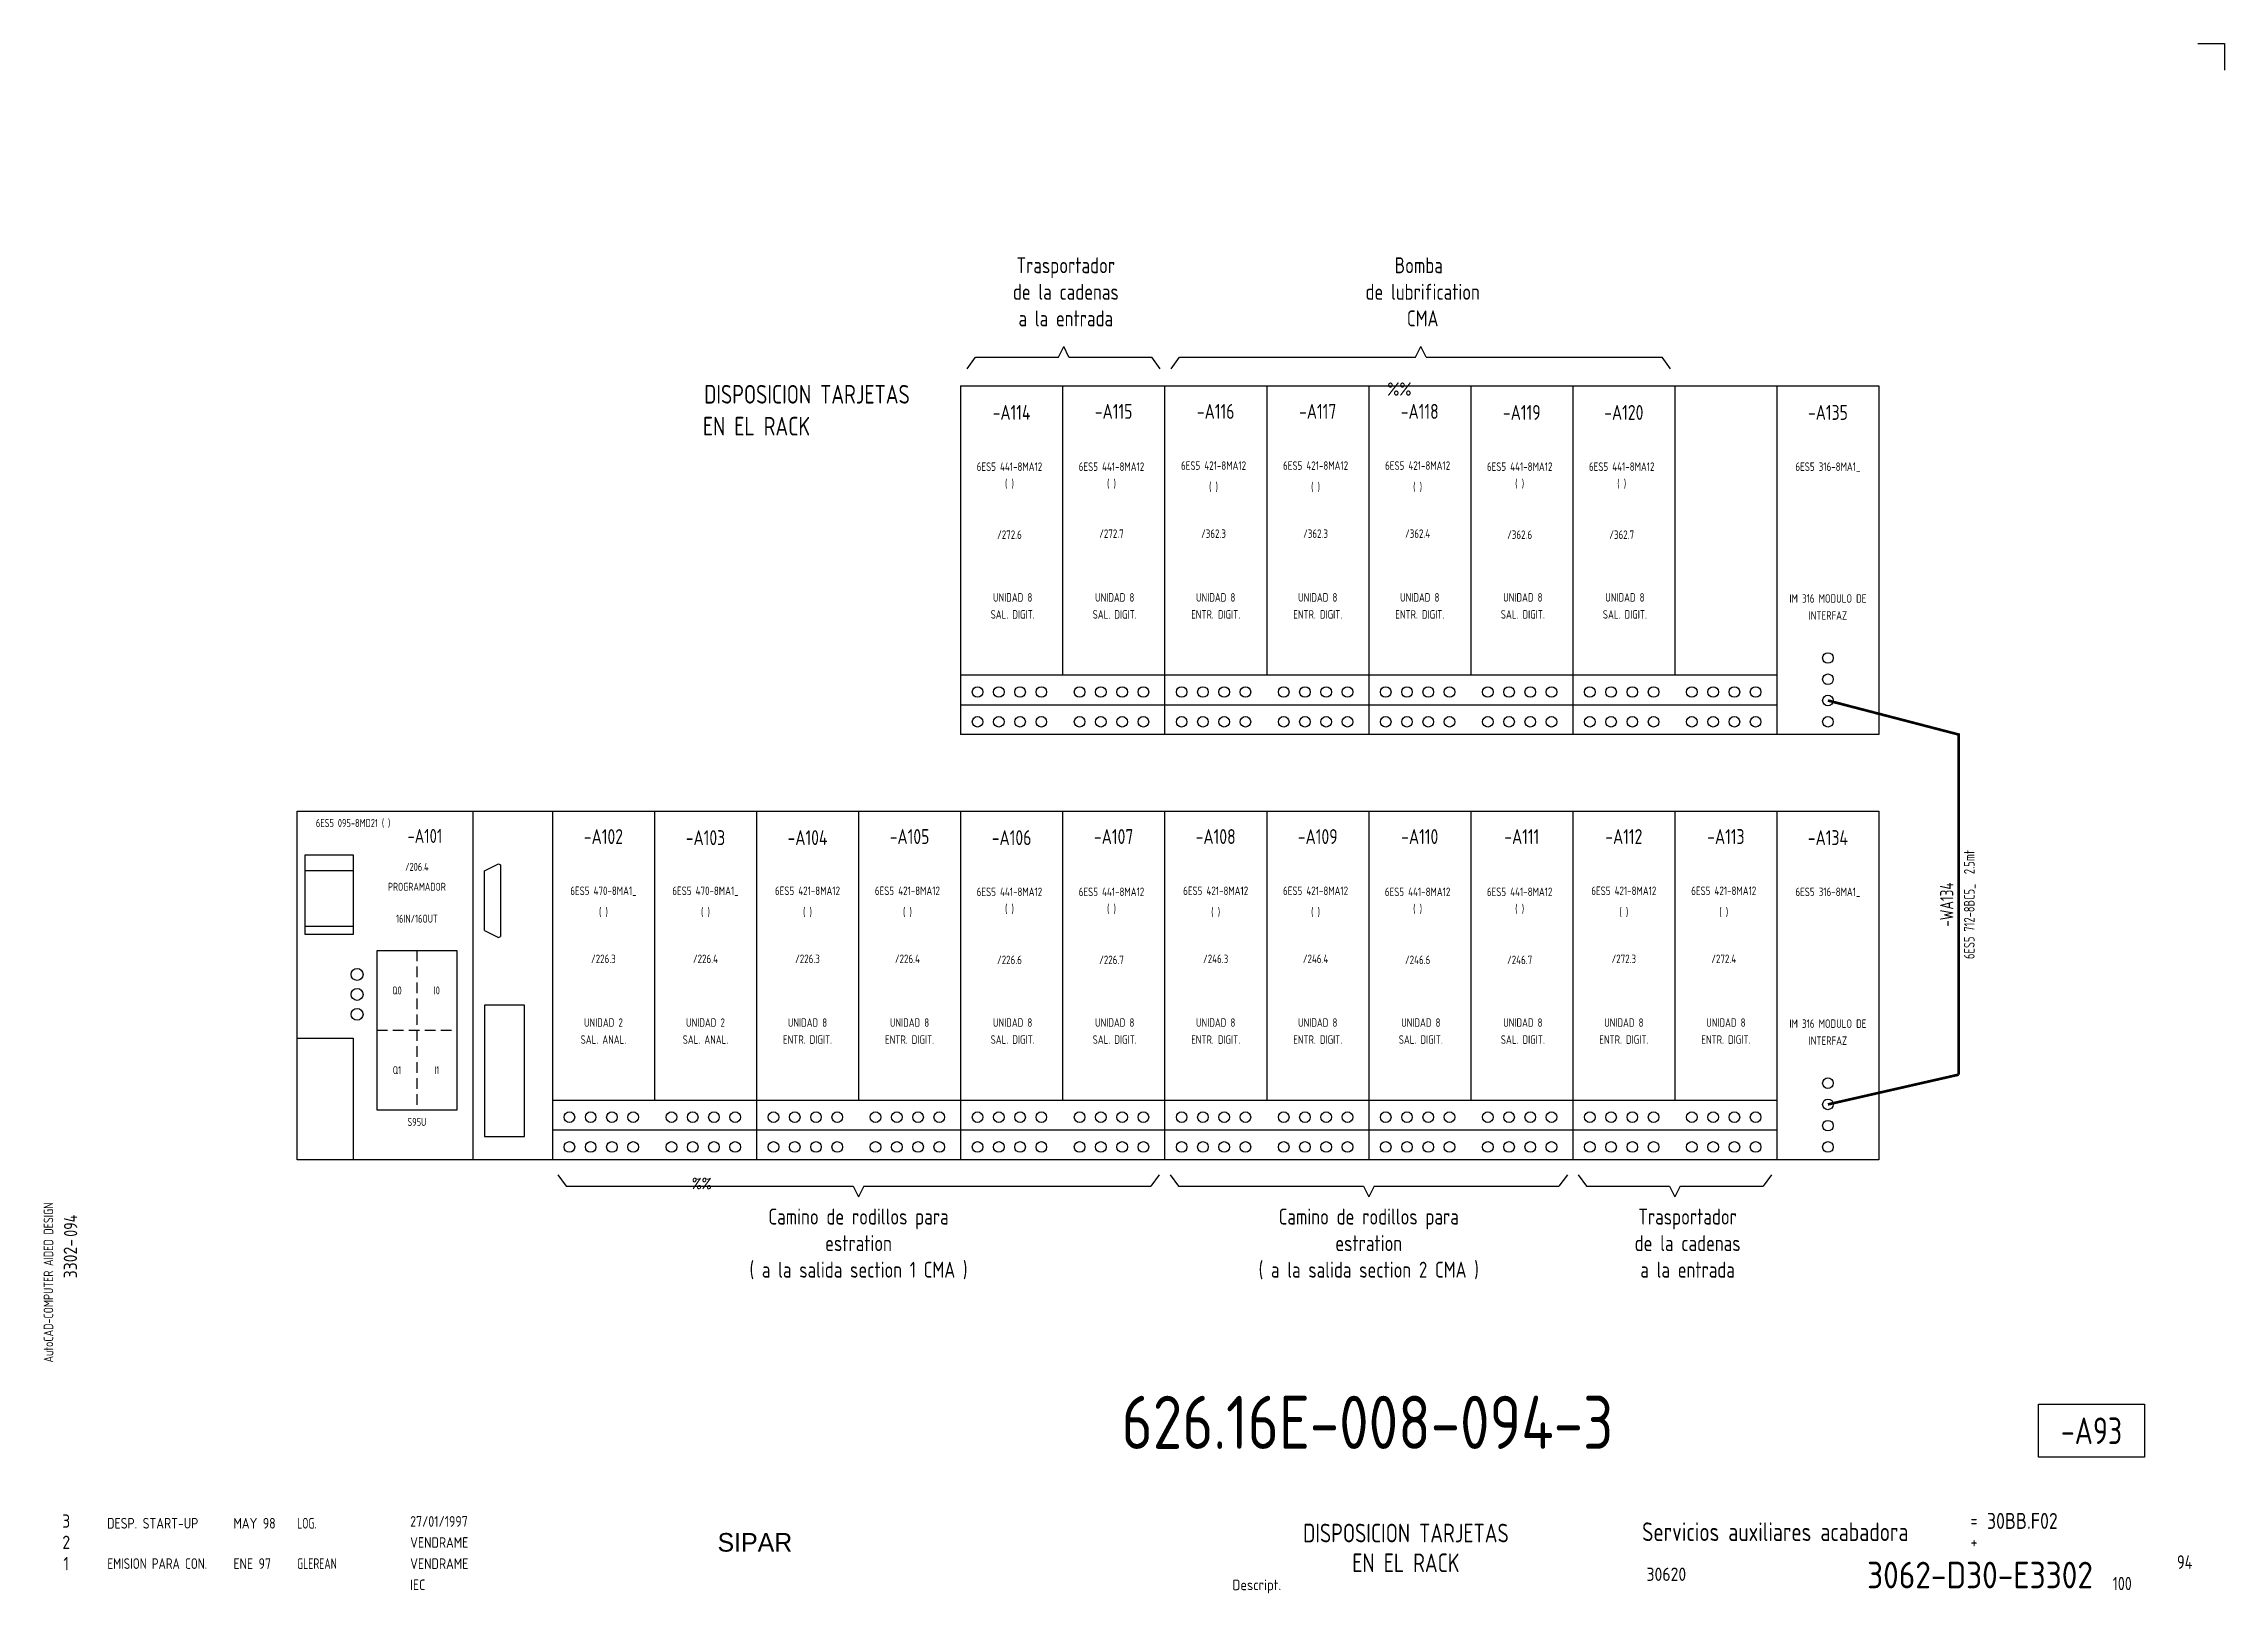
# Model space of a CAD drawing. Extents: x 10 to 420, y 5 to 297.
import ezdxf
from ezdxf.enums import TextEntityAlignment as Align

# ---------------------------------------------------------------- set-up
doc = ezdxf.new("R2010")
doc.units = 0
doc.header["$LTSCALE"] = 8
doc.header["$MEASUREMENT"] = 0
doc.linetypes.add('HIDDEN', pattern=[0.375, 0.25, -0.125])
doc.layers.get('0').update_dxf_attribs({"linetype": 'CONTINUOUS'})
doc.layers.add('CART', color=7, linetype='CONTINUOUS')
doc.styles.add('DIN', font='DIN', dxfattribs={"width": 0.85})
doc.styles.add('SIMPLEX', font='SIMPLEX', dxfattribs={"width": 0.9})
doc.styles.add('UNIV', font='UNIV')

# ---------------------------------------------------------------- blocks, each defined once
blk = doc.blocks.new('WB-FG100')
at = {"layer": 'CART', "color": 1}
for p, q in [((415, 297), (420, 297)), ((420, 297), (420, 292))]:
    blk.add_line(p, q, dxfattribs=at)
at = {"layer": 'CART', "color": 1, "style": 'DIN', "width": 0.8}
blk.add_text('AutoCAD-COMPUTER AIDED DESIGN', height=1.8, rotation=90, dxfattribs=at).set_placement((11.47, 48.84))
at = {"layer": 'CART', "color": 3, "style": 'DIN', "width": 0.8}
for s, p in [('=', (372.24, 17.91)), ('+', (372.24, 13.87))]:
    blk.add_text(s, height=2.5, dxfattribs=at).set_placement(p)
at = {"layer": 'CART', "color": 7, "style": 'DIN', "width": 0.9}
blk.add_attdef('FILE', text='', height=2.5, rotation=90, dxfattribs=at).set_placement((15.95, 68.38), align=Align.CENTER)
for tag, p in [('MOD-3', (13.92, 19)), ('MOD-2', (13.92, 15)), ('MOD-1', (13.92, 11)), ('NR.COMMESSA', (315, 9))]:
    blk.add_attdef(tag, text='', height=2.5, dxfattribs=at).set_placement(p, align=Align.MIDDLE)
at = {"layer": 'CART', "color": 7, "style": 'DIN'}
for tag, width, p in [('REV-3', 0.9, (21.66, 19)), ('DATA-3', 0.9, (45.37, 19)), ('NOME-3', 0.9, (57.37, 19)), ('REV-2', 0.9, (21.66, 15)), ('DATA-2', 0.9, (45.37, 15)), ('NOME-2', 0.9, (57.37, 15)), ('REV-1', 0.9, (21.66, 11)), ('DATA-1', 0.9, (45.37, 11)), ('NOME-1', 0.7, (57.37, 11))]:
    blk.add_attdef(tag, text='', height=2, dxfattribs=dict(at, width=width)).set_placement(p, align=Align.MIDDLE_LEFT)
at = {"layer": 'CART', "color": 7, "style": 'DIN', "width": 0.9}
for tag, p, height in [('DATA', (78.64, 17.94), 2), ('ESECUTORE', (78.64, 13.97), 2), ('CONTROLLORE', (78.64, 9.99), 2), ('SEGUE', (398.93, 5.65), 2.8), ('NORMA', (78.64, 6.01), 2)]:
    blk.add_attdef(tag, p, '', height=height, dxfattribs=at)
at = {"layer": 'CART', "color": 2, "style": 'DIN', "width": 0.9}
for tag, p in [('TITOLO-1/3', (266.5, 18.23)), ('TITOLO-1/2', (266.5, 15.73)), ('TITOLO-2/3', (266.5, 13.18)), ('TITOLO-2/2', (266.5, 10.68)), ('TITOLO-3/3', (266.5, 8.13))]:
    blk.add_attdef(tag, text='', height=3.5, dxfattribs=at).set_placement(p, align=Align.MIDDLE)
at = {"layer": 'CART', "color": 3, "style": 'DIN', "width": 0.9}
blk.add_attdef('ASSIEME', text='', height=3.5, dxfattribs=at).set_placement((334, 17), align=Align.MIDDLE)
at = {"layer": 'CART', "color": 3, "style": 'DIN', "width": 0.85}
for tag, p in [('=', (375.33, 16.63)), ('+', (375.33, 12.76))]:
    blk.add_attdef(tag, text='', height=3, dxfattribs=at).set_placement(p, align=Align.BOTTOM_LEFT)
at = {"layer": 'CART', "color": 3, "style": 'DIN', "width": 0.9}
blk.add_attdef('FOGLIO', text='', height=2.8, dxfattribs=at).set_placement((414.2, 9.56), align=Align.RIGHT)
at = {"layer": 'CART', "color": 2, "style": 'DIN', "width": 0.9}
blk.add_attdef('DISEGNO', text='', height=5, dxfattribs=at).set_placement((395.27, 6.35), align=Align.RIGHT)
at = {"layer": 'CART', "color": 1, "style": 'DIN', "width": 0.9}
blk.add_attdef('TIPOLOGIA', (233.37, 6), '', height=2, dxfattribs=at)
blk = doc.blocks.new('DESP')
at = {"linetype": 'Continuous', "style": 'DIN'}
for s, width, p in [('DESP. START-UP', 0.85, (21.62, 17.59)), ('MAY 98', 0.85, (45.38, 17.59)), ('LOG.', 0.7, (57.38, 17.59))]:
    blk.add_text(s, height=2, dxfattribs=dict(at, width=width)).set_placement(p)

msp = doc.modelspace()

# ---------------------------------------------------------------- linework, layer by layer
at = {"linetype": 'Continuous'}
for p, q in [((183.42, 235.83), (185, 238)), ((185, 238), (200.6, 238)), ((200.6, 238), (201.6, 240)), ((202.6, 238), (201.6, 240)), ((202.6, 238), (218.2, 238)), ((219.78, 235.83), (218.2, 238)), ((221.82, 235.83), (223.4, 238)), ((223.4, 238), (267.83, 238)), ((267.83, 238), (268.83, 240)), ((269.83, 238), (268.83, 240)), ((269.83, 238), (314.2, 238)), ((315.78, 235.83), (314.2, 238)), ((106.42, 84.17), (108, 82)), ((219.58, 84.17), (218, 82)), ((221.62, 84.17), (223.2, 82)), ((296.38, 84.17), (294.8, 82)), ((298.42, 84.17), (300, 82)), ((334.78, 84.17), (333.2, 82)), ((108, 82), (162, 82)), ((162, 82), (163, 80)), ((164, 82), (163, 80)), ((164, 82), (218, 82)), ((223.2, 82), (258, 82)), ((258, 82), (259, 80)), ((260, 82), (259, 80)), ((260, 82), (294.8, 82)), ((300, 82), (315.6, 82)), ((315.6, 82), (316.6, 80)), ((317.6, 82), (316.6, 80)), ((317.6, 82), (333.2, 82))]:
    msp.add_line(p, q, dxfattribs=at)
at = {"color": 3}
for p, q in [((182.2, 232.6), (355, 232.6)), ((182.2, 232.6), (182.2, 167)), ((355, 232.6), (355, 167)), ((355, 167), (182.2, 167)), ((57.4, 152.6), (355, 152.6)), ((57.4, 87), (57.4, 152.6)), ((355, 152.6), (355, 87)), ((355, 87), (57.4, 87))]:
    msp.add_line(p, q, dxfattribs=at)
for p, q in [((201.4, 232.6), (201.4, 178.2)), ((220.6, 232.6), (220.6, 167)), ((239.8, 232.6), (239.8, 178.2)), ((259, 232.6), (259, 167)), ((278.2, 232.6), (278.2, 178.2)), ((297.4, 232.6), (297.4, 167)), ((316.6, 232.6), (316.6, 178.2)), ((335.8, 232.6), (335.8, 167)), ((182.2, 178.2), (335.8, 178.2)), ((182.2, 172.6), (335.8, 172.6)), ((90.4, 152.6), (90.4, 87)), ((105.4, 152.6), (105.4, 87)), ((124.6, 152.6), (124.6, 98.2)), ((163, 152.6), (163, 98.2)), ((201.4, 152.6), (201.4, 98.2)), ((220.6, 152.6), (220.6, 87)), ((239.8, 152.6), (239.8, 98.2)), ((259, 152.6), (259, 87)), ((278.2, 152.6), (278.2, 98.2)), ((297.4, 152.6), (297.4, 87)), ((316.6, 152.6), (316.6, 98.2)), ((335.8, 152.6), (335.8, 87)), ((58.9, 144.35), (67.9, 144.35)), ((58.9, 129.35), (58.9, 144.35)), ((67.9, 144.35), (67.9, 129.35)), ((67.9, 141.35), (58.9, 141.35)), ((92.65, 141.35), (95.27, 142.66)), ((92.65, 130.1), (92.65, 141.35)), ((95.27, 142.66), (95.65, 142.48)), ((95.65, 142.48), (95.65, 128.98)), ((67.9, 130.85), (58.9, 130.85)), ((67.9, 129.35), (58.9, 129.35)), ((92.65, 130.1), (95.27, 128.79)), ((95.27, 128.79), (95.65, 128.98)), ((92.65, 116.1), (92.65, 91.35)), ((100.15, 116.1), (92.65, 116.1)), ((100.15, 91.35), (100.15, 116.1)), ((57.4, 109.85), (67.9, 109.85)), ((67.9, 109.85), (67.9, 87)), ((105.4, 98.2), (335.8, 98.2)), ((92.65, 91.35), (100.15, 91.35)), ((105.4, 92.6), (335.8, 92.6))]:
    msp.add_line(p, q)
at = {"color": 7}
for p, q in [((143.8, 152.6), (143.8, 87)), ((182.2, 152.6), (182.2, 87))]:
    msp.add_line(p, q, dxfattribs=at)
at = {"linetype": 'HIDDEN'}
for p, q in [((79.9, 126.35), (79.9, 96.35)), ((72.4, 111.35), (87.4, 111.35))]:
    msp.add_line(p, q, dxfattribs=at)
at = {"color": 2}
for p, q in [((385, 31), (385, 41)), ((385, 41), (405, 41)), ((405, 41), (405, 31)), ((405, 31), (385, 31))]:
    msp.add_line(p, q, dxfattribs=at)
at = {"const_width": 0.5}
for points in [[(345.4, 173.4), (370, 167), (370, 103)], [(345.4, 97.4), (370, 103)]]:
    msp.add_lwpolyline(points, dxfattribs=at)
msp.add_lwpolyline([(72.4, 126.35), (87.4, 126.35), (87.4, 96.35), (72.4, 96.35)], close=True)
for centre, radius in [((345.4, 181.4), 1), ((345.4, 177.4), 1), ((185.4, 175), 1), ((189.4, 175), 1), ((193.4, 175), 1), ((197.4, 175), 1), ((204.6, 175), 1), ((208.6, 175), 1), ((212.6, 175), 1), ((216.6, 175), 1), ((223.8, 175), 1), ((227.8, 175), 1), ((231.8, 175), 1), ((235.8, 175), 1), ((243, 175), 1), ((247, 175), 1), ((251, 175), 1), ((255, 175), 1), ((262.2, 175), 1), ((266.2, 175), 1), ((270.2, 175), 1), ((274.2, 175), 1), ((281.4, 175), 1), ((285.4, 175), 1), ((289.4, 175), 1), ((293.4, 175), 1), ((300.6, 175), 1), ((304.6, 175), 1), ((308.6, 175), 1), ((312.6, 175), 1), ((319.8, 175), 1), ((323.8, 175), 1), ((327.8, 175), 1), ((331.8, 175), 1), ((345.4, 173.4), 1), ((185.4, 169.4), 1), ((189.4, 169.4), 1), ((193.4, 169.4), 1), ((197.4, 169.4), 1), ((204.6, 169.4), 1), ((208.6, 169.4), 1), ((212.6, 169.4), 1), ((216.6, 169.4), 1), ((223.8, 169.4), 1), ((227.8, 169.4), 1), ((231.8, 169.4), 1), ((235.8, 169.4), 1), ((243, 169.4), 1), ((247, 169.4), 1), ((251, 169.4), 1), ((255, 169.4), 1), ((262.2, 169.4), 1), ((266.2, 169.4), 1), ((270.2, 169.4), 1), ((274.2, 169.4), 1), ((281.4, 169.4), 1), ((285.4, 169.4), 1), ((289.4, 169.4), 1), ((293.4, 169.4), 1), ((300.6, 169.4), 1), ((304.6, 169.4), 1), ((308.6, 169.4), 1), ((312.6, 169.4), 1), ((319.8, 169.4), 1), ((323.8, 169.4), 1), ((327.8, 169.4), 1), ((331.8, 169.4), 1), ((345.4, 169.4), 1), ((68.65, 121.85), 1.12), ((68.65, 118.1), 1.12), ((68.65, 114.35), 1.12), ((345.4, 101.4), 1), ((108.6, 95), 1), ((112.6, 95), 1), ((116.6, 95), 1), ((120.6, 95), 1), ((127.8, 95), 1), ((131.8, 95), 1), ((135.8, 95), 1), ((139.8, 95), 1), ((147, 95), 1), ((151, 95), 1), ((155, 95), 1), ((159, 95), 1), ((166.2, 95), 1), ((170.2, 95), 1), ((174.2, 95), 1), ((178.2, 95), 1), ((185.4, 95), 1), ((189.4, 95), 1), ((193.4, 95), 1), ((197.4, 95), 1), ((204.6, 95), 1), ((208.6, 95), 1), ((212.6, 95), 1), ((216.6, 95), 1), ((223.8, 95), 1), ((227.8, 95), 1), ((231.8, 95), 1), ((235.8, 95), 1), ((243, 95), 1), ((247, 95), 1), ((251, 95), 1), ((255, 95), 1), ((262.2, 95), 1), ((266.2, 95), 1), ((270.2, 95), 1), ((274.2, 95), 1), ((281.4, 95), 1), ((285.4, 95), 1), ((289.4, 95), 1), ((293.4, 95), 1), ((300.6, 95), 1), ((304.6, 95), 1), ((308.6, 95), 1), ((312.6, 95), 1), ((319.8, 95), 1), ((323.8, 95), 1), ((327.8, 95), 1), ((331.8, 95), 1), ((345.4, 97.4), 1), ((345.4, 93.4), 1), ((108.6, 89.4), 1), ((112.6, 89.4), 1), ((116.6, 89.4), 1), ((120.6, 89.4), 1), ((127.8, 89.4), 1), ((131.8, 89.4), 1), ((135.8, 89.4), 1), ((139.8, 89.4), 1), ((147, 89.4), 1), ((151, 89.4), 1), ((155, 89.4), 1), ((159, 89.4), 1), ((166.2, 89.4), 1), ((170.2, 89.4), 1), ((174.2, 89.4), 1), ((178.2, 89.4), 1), ((185.4, 89.4), 1), ((189.4, 89.4), 1), ((193.4, 89.4), 1), ((197.4, 89.4), 1), ((204.6, 89.4), 1), ((208.6, 89.4), 1), ((212.6, 89.4), 1), ((216.6, 89.4), 1), ((223.8, 89.4), 1), ((227.8, 89.4), 1), ((231.8, 89.4), 1), ((235.8, 89.4), 1), ((243, 89.4), 1), ((247, 89.4), 1), ((251, 89.4), 1), ((255, 89.4), 1), ((262.2, 89.4), 1), ((266.2, 89.4), 1), ((270.2, 89.4), 1), ((274.2, 89.4), 1), ((281.4, 89.4), 1), ((285.4, 89.4), 1), ((289.4, 89.4), 1), ((293.4, 89.4), 1), ((300.6, 89.4), 1), ((304.6, 89.4), 1), ((308.6, 89.4), 1), ((312.6, 89.4), 1), ((319.8, 89.4), 1), ((323.8, 89.4), 1), ((327.8, 89.4), 1), ((331.8, 89.4), 1), ((345.4, 89.4), 1)]:
    msp.add_circle(centre, radius)

# ---------------------------------------------------------------- block references
at = {"linetype": 'Continuous'}
msp.add_blockref('DESP', (0, 0), dxfattribs=at)
at = {"layer": 'CART'}
ref = msp.add_blockref('WB-FG100', (0, 0), dxfattribs=at)
ref.add_attrib('TIPOLOGIA', 'Descript.', (233.37, 6), dxfattribs={"color": 1, "height": 2, "style": 'DIN', "width": 0.9})
ref.add_attrib('ASSIEME', 'Servicios auxiliares acabadora', dxfattribs={"color": 3, "height": 3.5, "style": 'DIN', "width": 0.8}).set_placement((335.5, 17), align=Align.MIDDLE)
ref.add_attrib('=', '30BB.F02', dxfattribs={"color": 3, "height": 3, "style": 'DIN', "width": 0.85}).set_placement((375.33, 16.63), align=Align.BOTTOM_LEFT)
ref.add_attrib('NR.COMMESSA', '30620', dxfattribs={"color": 7, "height": 2.5, "style": 'DIN', "width": 0.9}).set_placement((315, 9), align=Align.MIDDLE)
ref.add_attrib('DISEGNO', '3062-D30-E3302', dxfattribs={"color": 2, "height": 5, "style": 'DIN', "width": 0.9}).set_placement((395.27, 6.35), align=Align.RIGHT)
ref.add_attrib('DATA', '27/01/1997', (78.64, 17.94), dxfattribs={"color": 7, "height": 2, "style": 'DIN', "width": 0.85})
ref.add_attrib('ESECUTORE', 'VENDRAME', (78.64, 13.97), dxfattribs={"color": 7, "height": 2, "style": 'DIN', "width": 0.85})
ref.add_attrib('CONTROLLORE', 'VENDRAME', (78.64, 9.99), dxfattribs={"color": 7, "height": 2, "style": 'DIN', "width": 0.85})
ref.add_attrib('NORMA', 'IEC', (78.64, 6.01), dxfattribs={"color": 7, "height": 2, "style": 'DIN', "width": 0.85})
ref.add_attrib('MOD-1', '1', dxfattribs={"color": 7, "height": 2.5, "style": 'DIN', "width": 0.9}).set_placement((13.92, 11), align=Align.MIDDLE)
ref.add_attrib('REV-1', 'EMISION PARA CON.', dxfattribs={"color": 7, "height": 2, "style": 'DIN', "width": 0.8}).set_placement((21.66, 11), align=Align.MIDDLE_LEFT)
ref.add_attrib('DATA-1', 'ENE 97', dxfattribs={"color": 7, "height": 2, "style": 'DIN', "width": 0.85}).set_placement((45.37, 11), align=Align.MIDDLE_LEFT)
ref.add_attrib('NOME-1', 'GLEREAN', dxfattribs={"color": 7, "height": 2, "style": 'DIN', "width": 0.7}).set_placement((57.37, 11), align=Align.MIDDLE_LEFT)
ref.add_attrib('MOD-2', '2', dxfattribs={"color": 7, "height": 2.5, "style": 'DIN', "width": 0.9}).set_placement((13.92, 15), align=Align.MIDDLE)
ref.add_attrib('MOD-3', '3', dxfattribs={"color": 7, "height": 2.5, "style": 'DIN', "width": 0.9}).set_placement((13.92, 19), align=Align.MIDDLE)
ref.add_attrib('FILE', '3302-', dxfattribs={"color": 7, "height": 2.5, "rotation": 90, "style": 'DIN', "width": 0.9}).set_placement((15.95, 68.38), align=Align.CENTER)

# ---------------------------------------------------------------- texts
at = {"color": 1, "style": 'DIN', "width": 0.8}
for s, height, p in [('Trasportador', 3, (202, 253.8)), ('Bomba ', 3, (269.15, 253.8)), ('de la cadenas', 3, (202, 248.8)), ('de lubrification', 3, (269.15, 248.8)), ('a la entrada', 3, (202, 243.8)), ('CMA', 3, (269.15, 243.8)), ('6ES5 441-8MA12', 1.6, (191.4, 216.6)), ('6ES5 441-8MA12', 1.6, (210.6, 216.6)), ('6ES5 421-8MA12', 1.6, (229.8, 216.8)), ('6ES5 421-8MA12', 1.6, (249, 216.8)), ('6ES5 421-8MA12', 1.6, (268.2, 216.8)), ('6ES5 441-8MA12', 1.6, (287.4, 216.6)), ('6ES5 441-8MA12', 1.6, (306.6, 216.6)), ('6ES5 316-8MA1_', 1.6, (345.4, 216.6)), ('( )', 1.6, (191.4, 213.4)), ('( )', 1.6, (210.6, 213.4)), ('( )', 1.6, (229.8, 212.8)), ('( )', 1.6, (249, 212.8)), ('( )', 1.6, (268.2, 212.8)), ('( )', 1.6, (287.4, 213.4)), ('( )', 1.6, (306.6, 213.4)), ('6ES5 095-8MD21 ( )', 1.5, (67.9, 149.6)), ('6ES5 470-8MA1_', 1.6, (115, 136.8)), ('6ES5 470-8MA1_', 1.6, (134.2, 136.8)), ('6ES5 421-8MA12', 1.6, (153.4, 136.8)), ('6ES5 421-8MA12', 1.6, (172.2, 136.8)), ('6ES5 441-8MA12', 1.6, (191.4, 136.6)), ('6ES5 441-8MA12', 1.6, (210.6, 136.6)), ('6ES5 421-8MA12', 1.6, (230.2, 136.8)), ('6ES5 421-8MA12', 1.6, (249, 136.8)), ('6ES5 441-8MA12', 1.6, (268.2, 136.6)), ('6ES5 441-8MA12', 1.6, (287.4, 136.6)), ('6ES5 421-8MA12', 1.6, (307, 136.8)), ('6ES5 421-8MA12', 1.6, (325.8, 136.8)), ('6ES5 316-8MA1_', 1.6, (345.4, 136.6)), ('( )', 1.6, (115, 132.8)), ('( )', 1.6, (134.2, 132.8)), ('( )', 1.6, (153.4, 132.8)), ('( )', 1.6, (172.2, 132.8)), ('( )', 1.6, (191.4, 133.4)), ('( )', 1.6, (210.6, 133.4)), ('( )', 1.6, (230.2, 132.8)), ('( )', 1.6, (249, 132.8)), ('( )', 1.6, (268.2, 133.4)), ('( )', 1.6, (287.4, 133.4)), ('( )', 1.6, (307, 132.8)), ('( )', 1.6, (325.8, 132.8)), ('Camino de rodillos para', 3, (163, 74.8)), ('Camino de rodillos para', 3, (259, 74.8)), ('Trasportador', 3, (319, 74.8)), ('estration', 3, (163, 69.8)), ('estration', 3, (259, 69.8)), ('de la cadenas', 3, (319, 69.8)), ('( a la salida section 1 CMA )', 3, (163, 64.8)), ('( a la salida section 2 CMA )', 3, (259, 64.8)), ('a la entrada', 3, (319, 64.8))]:
    msp.add_text(s, height=height, dxfattribs=at).set_placement(p, align=Align.CENTER)
at = {"color": 3, "style": 'DIN', "width": 0.8}
for s, p in [('DISPOSICION TARJETAS', (153.3, 231.02)), ('EN EL RACK', (143.8, 225.02))]:
    msp.add_text(s, height=3.5, dxfattribs=at).set_placement(p, align=Align.MIDDLE)
at = {"style": 'DIN'}
for s, width, p in [('%%', 0.85, (262.5, 230.75)), ('100', 0.8, (399, 6))]:
    msp.add_text(s, height=2.5, dxfattribs=dict(at, width=width)).set_placement(p)
at = {"color": 3, "style": 'DIN', "width": 0.8}
for s, height, p in [('-A114', 2.8, (191.8, 226.2)), ('-A115', 2.8, (211, 226.4)), ('-A116', 2.8, (230.2, 226.4)), ('-A117', 2.8, (249.4, 226.4)), ('-A118', 2.8, (268.6, 226.4)), ('-A119', 2.8, (287.8, 226.2)), ('-A120', 2.8, (307, 226.2)), ('-A135', 2.8, (345.4, 226.2)), ('-A101', 2.625, (81.4, 146.6)), ('-A102', 2.8, (115, 146.4)), ('-A103', 2.8, (134.2, 146.2)), ('-A104', 2.8, (153.4, 146.2)), ('-A105', 2.8, (172.6, 146.4)), ('-A106', 2.8, (191.8, 146.2)), ('-A107', 2.8, (211, 146.4)), ('-A108', 2.8, (230.2, 146.4)), ('-A109', 2.8, (249.4, 146.4)), ('-A110', 2.8, (268.6, 146.4)), ('-A111', 2.8, (287.8, 146.4)), ('-A112', 2.8, (307, 146.4)), ('-A113', 2.8, (326.2, 146.4)), ('-A134', 2.8, (345.4, 146.2)), ('DISPOSICION TARJETAS', 3.5, (266, 15)), ('EN EL RACK', 3.5, (266, 9.4))]:
    msp.add_text(s, height=height, dxfattribs=at).set_placement(p, align=Align.CENTER)
at = {"color": 7, "style": 'DIN', "width": 0.8}
for s, height, p in [('/272.6', 1.6, (191.4, 203.8)), ('/272.7', 1.6, (210.6, 204)), ('/362.3', 1.6, (229.8, 204)), ('/362.3', 1.6, (249, 204)), ('/362.4', 1.6, (268.2, 204)), ('/362.6', 1.6, (287.4, 203.8)), ('/362.7', 1.6, (306.6, 203.8)), ('IM 316 MODULO DE', 1.6, (345.4, 191.8)), ('INTERFAZ', 1.6, (345.4, 188.6)), ('/206.4', 1.5, (79.9, 141.35)), ('PROGRAMADOR', 1.5, (79.9, 137.6)), ('16IN/16OUT', 1.5, (79.9, 131.6)), ('/226.3', 1.6, (115, 124)), ('/226.4', 1.6, (134.2, 124)), ('/226.3', 1.6, (153.4, 124)), ('/226.4', 1.6, (172.2, 124)), ('/226.6', 1.6, (191.4, 123.8)), ('/226.7', 1.6, (210.6, 123.8)), ('/246.3', 1.6, (230.2, 124)), ('/246.4', 1.6, (249, 124)), ('/246.6', 1.6, (268.2, 123.8)), ('/246.7', 1.6, (287.4, 123.8)), ('/272.3', 1.6, (307, 124)), ('/272.4', 1.6, (325.8, 124)), ('IM 316 MODULO DE', 1.6, (345.4, 111.8)), ('INTERFAZ', 1.6, (345.4, 108.6))]:
    msp.add_text(s, height=height, dxfattribs=at).set_placement(p, align=Align.CENTER)
at = {"style": 'DIN', "width": 0.8}
for s, height, p in [('UNIDAD 8', 1.6, (192, 192)), ('UNIDAD 8', 1.6, (211.2, 192)), ('UNIDAD 8', 1.6, (230.2, 192)), ('UNIDAD 8', 1.6, (249.4, 192)), ('UNIDAD 8', 1.6, (268.6, 192)), ('UNIDAD 8', 1.6, (288, 192)), ('UNIDAD 8', 1.6, (307.2, 192)), ('SAL. DIGIT.', 1.6, (192, 188.8)), ('SAL. DIGIT.', 1.6, (211.2, 188.8)), ('ENTR. DIGIT.', 1.6, (230.2, 188.8)), ('ENTR. DIGIT.', 1.6, (249.4, 188.8)), ('ENTR. DIGIT.', 1.6, (268.6, 188.8)), ('SAL. DIGIT.', 1.6, (288, 188.8)), ('SAL. DIGIT.', 1.6, (307.2, 188.8)), ('UNIDAD 2', 1.6, (115, 112)), ('UNIDAD 2', 1.6, (134.2, 112)), ('UNIDAD 8', 1.6, (153.4, 112)), ('UNIDAD 8', 1.6, (172.6, 112)), ('UNIDAD 8', 1.6, (192, 112)), ('UNIDAD 8', 1.6, (211.2, 112)), ('UNIDAD 8', 1.6, (230.2, 112)), ('UNIDAD 8', 1.6, (249.4, 112)), ('UNIDAD 8', 1.6, (268.8, 112)), ('UNIDAD 8', 1.6, (288, 112)), ('UNIDAD 8', 1.6, (307, 112)), ('UNIDAD 8', 1.6, (326.2, 112)), ('SAL. ANAL.', 1.6, (115, 108.8)), ('SAL. ANAL.', 1.6, (134.2, 108.8)), ('ENTR. DIGIT.', 1.6, (153.4, 108.8)), ('ENTR. DIGIT.', 1.6, (172.6, 108.8)), ('SAL. DIGIT.', 1.6, (192, 108.8)), ('SAL. DIGIT.', 1.6, (211.2, 108.8)), ('ENTR. DIGIT.', 1.6, (230.2, 108.8)), ('ENTR. DIGIT.', 1.6, (249.4, 108.8)), ('SAL. DIGIT.', 1.6, (268.8, 108.8)), ('SAL. DIGIT.', 1.6, (288, 108.8)), ('ENTR. DIGIT.', 1.6, (307, 108.8)), ('ENTR. DIGIT.', 1.6, (326.2, 108.8)), ('S95U', 1.5, (79.9, 93.35))]:
    msp.add_text(s, height=height, dxfattribs=at).set_placement(p, align=Align.CENTER)
at = {"color": 7, "style": 'DIN', "width": 0.75}
for s, height, p in [('6ES5 712-8BC5_  2.5mt', 2, (373, 135)), ('-WA134', 2.5, (369, 135))]:
    msp.add_text(s, height=height, rotation=90, dxfattribs=at).set_placement(p, align=Align.CENTER)
at = {"style": 'DIN', "width": 0.8}
for s, p in [('Q0', (76.15, 118.85)), ('I0', (83.65, 118.85)), ('Q1', (76.15, 103.85)), ('I1', (83.65, 103.85))]:
    msp.add_text(s, height=1.5, dxfattribs=at).set_placement(p, align=Align.MIDDLE)
at = {"color": 7, "linetype": 'Continuous', "style": 'SIMPLEX', "width": 0.9}
msp.add_text('%%', height=2, dxfattribs=at).set_placement((133.5, 82.5), align=Align.MIDDLE)
at = {"style": 'DIN', "width": 0.8}
msp.add_text('094', height=2.5, rotation=90, dxfattribs=at).set_placement((16, 72.5))
at = {"color": 6, "style": 'DIN', "width": 0.8}
msp.add_text('-A93', height=5, dxfattribs=at).set_placement((395, 36), align=Align.MIDDLE)
at = {"color": 3, "style": 'DIN', "width": 0.8}
msp.add_text('94', height=2.56, dxfattribs=at).set_placement((414, 10), align=Align.RIGHT)
at = {"color": 2, "insert": (212.49, 42.58), "char_height": 10, "width": 111.0411, "attachment_point": 1, "style": 'DIN'}
msp.add_mtext('626.16E-008-094-3', dxfattribs=at)
at = {"layer": 'CART', "color": 2, "linetype": 'Continuous', "style": 'UNIV'}
msp.add_text('SIPAR', height=3.5, dxfattribs=at).set_placement((143.5, 13.25), align=Align.CENTER)

doc.saveas('drawing.dxf')
